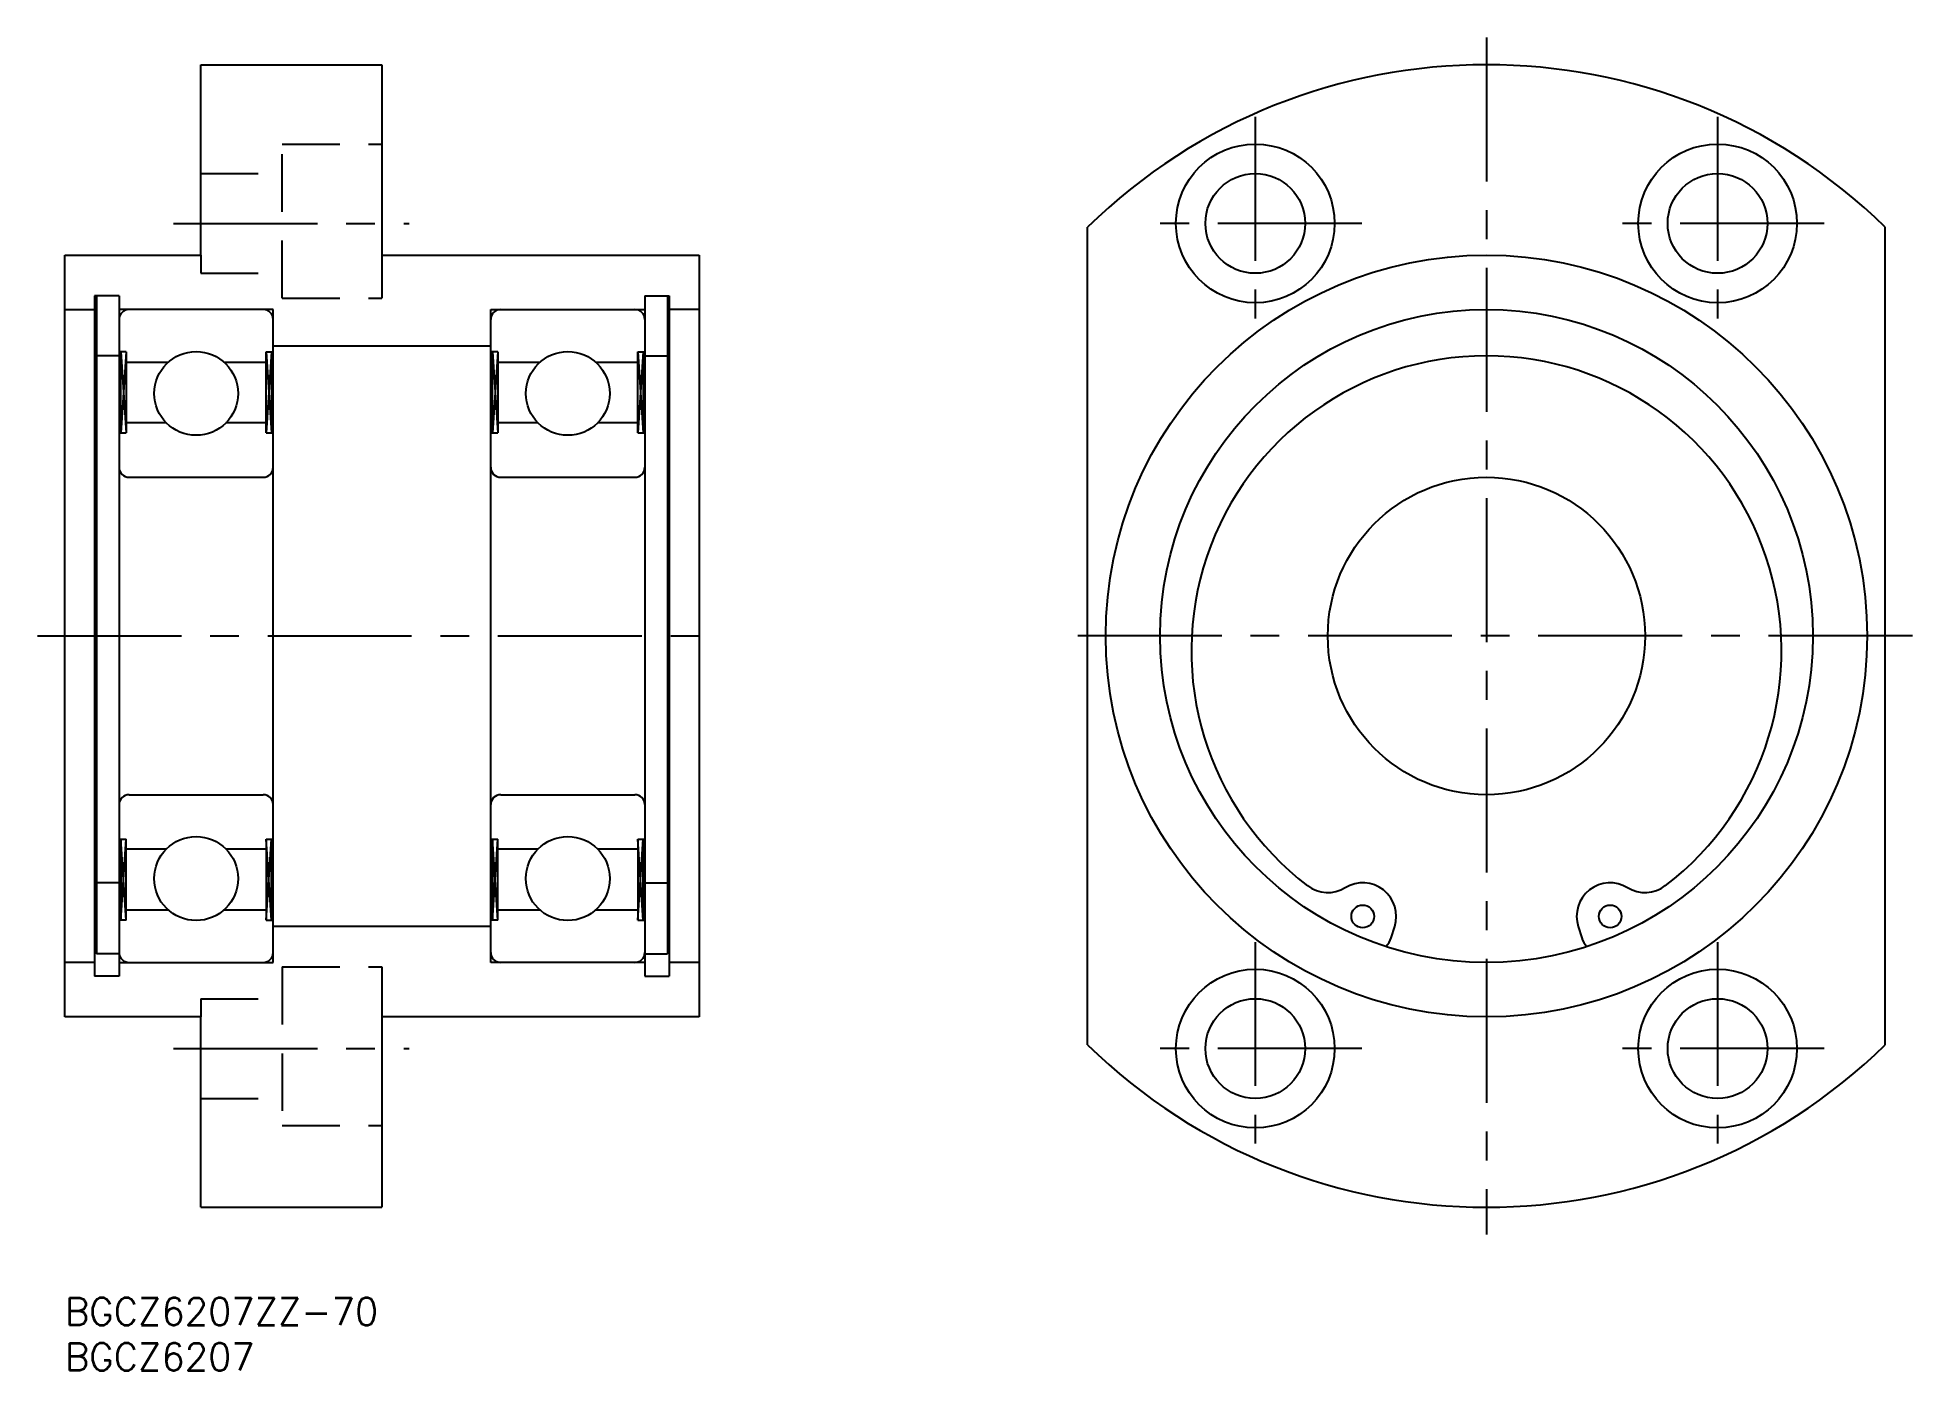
# Model space of a CAD drawing. Extents: x -3 to 204, y -8 to 139.
import ezdxf

# ---------------------------------------------------------------- set-up
doc = ezdxf.new("R2010")
doc.units = 0
doc.header["$LTSCALE"] = 0.5
doc.linetypes.add('CENTER', pattern=[50.8, 31.75, -6.35, 6.35, -6.35])
doc.linetypes.add('DASHED', pattern=[19.05, 12.7, -6.35])
for name, color, linetype in [('MSM_CENTER', 1, 'CENTER'), ('MSM_CONTINUOUS', 7, 'CONTINUOUS'), ('MSM_DASHED', 4, 'DASHED'), ('MSM_PART_NUMBER', 7, 'CONTINUOUS')]:
    doc.layers.add(name, color=color, linetype=linetype)
doc.styles.get("Standard").update_dxf_attribs({"font": 'txt.shx', "height": 3, "bigfont": 'bigfont.shx'})

# ---------------------------------------------------------------- blocks, each defined once
blk = doc.blocks.new('*U6')
at = {"layer": 'MSM_PART_NUMBER'}
blk.add_text('BGCZ6207ZZ-70', height=3, dxfattribs=at).set_placement((0, -3))
blk = doc.blocks.new('*U7')
at = {"layer": 'MSM_PART_NUMBER'}
blk.add_text('BGCZ6207', height=3, dxfattribs=at).set_placement((0, -8))

msp = doc.modelspace()

# ---------------------------------------------------------------- linework, layer by layer
at = {"layer": 'MSM_CENTER'}
for p, q in [((156.84, 139), (156.84, 7)), ((131.34, 130.25), (131.34, 106.75)), ((182.34, 130.25), (182.34, 106.75)), ((12, 118.5), (38, 118.5)), ((143.09, 118.5), (119.59, 118.5)), ((194.09, 118.5), (170.59, 118.5)), ((-3, 73), (73, 73)), ((203.84, 73), (109.84, 73)), ((131.34, 39.25), (131.34, 15.75)), ((182.34, 39.25), (182.34, 15.75)), ((12, 27.5), (38, 27.5)), ((143.09, 27.5), (119.59, 27.5)), ((194.09, 27.5), (170.59, 27.5))]:
    msp.add_line(p, q, dxfattribs=at)
at = {"layer": 'MSM_CONTINUOUS'}
for p, q in [((15, 115), (15, 136)), ((15, 136), (35, 136)), ((35, 136), (35, 115)), ((112.84, 27.91), (112.84, 118.09)), ((200.84, 27.91), (200.84, 118.09)), ((0, 115), (15, 115)), ((0, 31), (0, 115)), ((35, 115), (70, 115)), ((70, 115), (70, 31)), ((6, 110.5), (3.3, 110.5)), ((3.3, 110.5, -1.25), (3.3, 35.5, -1.25)), ((3.5, 110.5, -0.5), (3.5, 37.96, -0.5)), ((6, 110.5), (6, 35.5)), ((64, 110.5), (64, 35.5)), ((64, 110.5, 1.25), (66.7, 110.5, 1.25)), ((66.5, 110.5, 0.75), (66.5, 37.96, 0.75)), ((66.7, 110.5), (66.7, 35.5)), ((0, 109), (3.3, 109)), ((23, 109), (6, 109)), ((23, 37), (23, 109)), ((47, 109), (64, 109)), ((47, 37), (47, 109)), ((70, 109, 1.25), (66.7, 109, 1.25)), ((6, 103.9), (3.5, 103.9)), ((6.78, 104.32), (6, 104.32)), ((6.2, 95.4), (6.2, 104.32)), ((6.2, 104.32), (6.78, 95.4)), ((6.78, 104.32), (6.2, 95.4)), ((6.78, 104.32), (6.78, 95.4)), ((22.22, 104.32), (23, 104.32)), ((22.22, 95.4), (22.22, 104.32)), ((22.22, 104.32), (22.8, 95.4)), ((22.8, 104.32), (22.22, 95.4)), ((22.8, 104.32), (22.8, 95.4)), ((23, 105), (47, 105)), ((47.78, 104.32), (47, 104.32)), ((47.2, 95.4), (47.2, 104.32)), ((47.2, 104.32), (47.78, 95.4)), ((47.78, 104.32), (47.2, 95.4)), ((47.78, 104.32), (47.78, 95.4)), ((63.22, 104.32), (64, 104.32)), ((63.22, 95.4), (63.22, 104.32)), ((63.22, 104.32), (63.8, 95.4)), ((63.8, 104.32), (63.22, 95.4)), ((63.8, 104.32), (63.8, 95.4)), ((64, 103.9, 1.25), (66.5, 103.9, 1.25)), ((6.78, 103.2), (11.42, 103.2)), ((17.58, 103.2), (22.22, 103.2)), ((47.78, 103.2), (52.42, 103.2)), ((58.58, 103.2), (63.22, 103.2)), ((6, 95.4), (6.78, 95.4)), ((11.21, 96.5), (6.78, 96.5)), ((22.22, 96.5), (17.79, 96.5)), ((22.22, 95.4), (23, 95.4)), ((47, 95.4), (47.78, 95.4)), ((52.21, 96.5), (47.78, 96.5)), ((63.22, 96.5), (58.79, 96.5)), ((63.22, 95.4), (64, 95.4)), ((7.1, 90.5), (21.9, 90.5)), ((48.1, 90.5), (62.9, 90.5)), ((7.1, 55.5), (21.9, 55.5)), ((48.1, 55.5), (62.9, 55.5)), ((6, 50.6), (6.78, 50.6)), ((6.2, 50.6), (6.2, 41.67)), ((6.2, 41.67), (6.78, 50.6)), ((6.78, 41.67), (6.2, 50.6)), ((6.78, 41.67), (6.78, 50.6)), ((22.22, 50.6), (22.22, 41.67)), ((22.22, 50.6), (23, 50.6)), ((22.22, 41.67), (22.8, 50.6)), ((22.8, 41.67), (22.22, 50.6)), ((22.8, 41.67), (22.8, 50.6)), ((47, 50.6), (47.78, 50.6)), ((47.2, 50.6), (47.2, 41.67)), ((47.2, 41.67), (47.78, 50.6)), ((47.78, 41.67), (47.2, 50.6)), ((47.78, 41.67), (47.78, 50.6)), ((63.22, 50.6), (63.22, 41.67)), ((63.22, 50.6), (64, 50.6)), ((63.22, 41.67), (63.8, 50.6)), ((63.8, 41.67), (63.22, 50.6)), ((63.8, 41.67), (63.8, 50.6)), ((11.21, 49.5), (6.78, 49.5)), ((22.22, 49.5), (17.79, 49.5)), ((52.21, 49.5), (47.78, 49.5)), ((63.22, 49.5), (58.79, 49.5)), ((6, 45.78), (3.5, 45.78)), ((64, 45.78, 1.25), (66.5, 45.78, 1.25)), ((6.78, 41.67), (6, 41.67)), ((6.78, 42.8), (11.42, 42.8)), ((17.58, 42.8), (22.22, 42.8)), ((22.22, 41.67), (23, 41.67)), ((47.78, 41.67), (47, 41.67)), ((47.78, 42.8), (52.42, 42.8)), ((58.58, 42.8), (63.22, 42.8)), ((63.22, 41.67), (64, 41.67)), ((23, 41), (47, 41)), ((146.32, 39.71), (146.72, 40.96)), ((166.96, 40.96), (167.36, 39.71)), ((6, 37.96), (3.5, 37.96)), ((64, 37.96, 1.25), (66.5, 37.96, 1.25)), ((3.3, 37), (0, 37)), ((6, 35.5), (3.3, 35.5)), ((6, 37), (23, 37)), ((64, 37), (47, 37)), ((64, 35.5, 1.25), (66.7, 35.5, 1.25)), ((70, 37), (66.7, 37)), ((15, 31), (0, 31)), ((15, 10), (15, 31)), ((70, 31), (35, 31)), ((35, 31), (35, 10)), ((15, 10), (35, 10))]:
    msp.add_line(p, q, dxfattribs=at)
for centre, radius in [((131.34, 118.5), 8.75), ((182.34, 118.5), 8.75), ((131.34, 118.5), 5.5), ((182.34, 118.5), 5.5), ((156.84, 73), 42), ((156.84, 73), 36), ((14.5, 99.75), 4.62), ((55.5, 99.75), 4.62), ((156.84, 73), 17.5), ((14.5, 46.25), 4.63), ((55.5, 46.25), 4.63), ((143.19, 42.08), 1.25), ((170.49, 42.08), 1.25), ((131.34, 27.5), 8.75), ((182.34, 27.5), 8.75), ((131.34, 27.5), 5.5), ((182.34, 27.5), 5.5)]:
    msp.add_circle(centre, radius, dxfattribs=at)
for centre, radius, start, end in [((156.84, 73), 63, 45.7002, 134.2998), ((7.1, 107.9), 1.1, 90, 180), ((21.9, 107.9), 1.1, 0, 90), ((48.1, 107.9), 1.1, 90, 180), ((62.9, 107.9), 1.1, 0, 90), ((156.84, 71.35), 32.55, 307.3152, 232.6848), ((7.1, 91.6), 1.1, 180, 270), ((21.9, 91.6), 1.1, 270, 0), ((48.1, 91.6), 1.1, 180, 270), ((62.9, 91.6), 1.1, 270, 0), ((7.1, 54.4), 1.1, 90, 180), ((21.9, 54.4), 1.1, 0, 90), ((48.1, 54.4), 1.1, 90, 180), ((62.9, 54.4), 1.1, 0, 90), ((143.19, 42.08), 3.7, 342.4658, 121.2494), ((170.49, 42.08), 3.7, 58.7506, 197.5342), ((139.35, 48.41), 3.7, 232.6848, 301.2494), ((174.33, 48.41), 3.7, 238.7506, 307.3152), ((143.94, 40.46), 2.5, 316.6541, 342.4658), ((169.74, 40.46), 2.5, 197.5342, 223.3459), ((7.1, 38.1), 1.1, 180, 270), ((21.9, 38.1), 1.1, 270, 0), ((48.1, 38.1), 1.1, 180, 270), ((62.9, 38.1), 1.1, 270, 0), ((156.84, 73), 63, 225.7002, 314.2998)]:
    msp.add_arc(centre, radius, start, end, dxfattribs=at)
at = {"layer": 'MSM_DASHED'}
for p, q in [((24, 127.25), (35, 127.25)), ((24, 110.25), (24, 127.25)), ((15, 124), (24, 124)), ((15, 115), (15, 113)), ((35, 115), (35, 110.25)), ((15, 113), (24, 113)), ((24, 110.25), (35, 110.25)), ((24, 36.5), (35, 36.5)), ((24, 36.5), (24, 19)), ((35, 36.5), (35, 31)), ((15, 33), (24, 33)), ((15, 33), (15, 31)), ((15, 22), (24, 22)), ((24, 19), (35, 19))]:
    msp.add_line(p, q, dxfattribs=at)

# ---------------------------------------------------------------- block references
at = {"layer": 'MSM_CONTINUOUS'}
for name in ['*U6', '*U7']:
    msp.add_blockref(name, (0, 0), dxfattribs=at)

doc.saveas('drawing.dxf')
